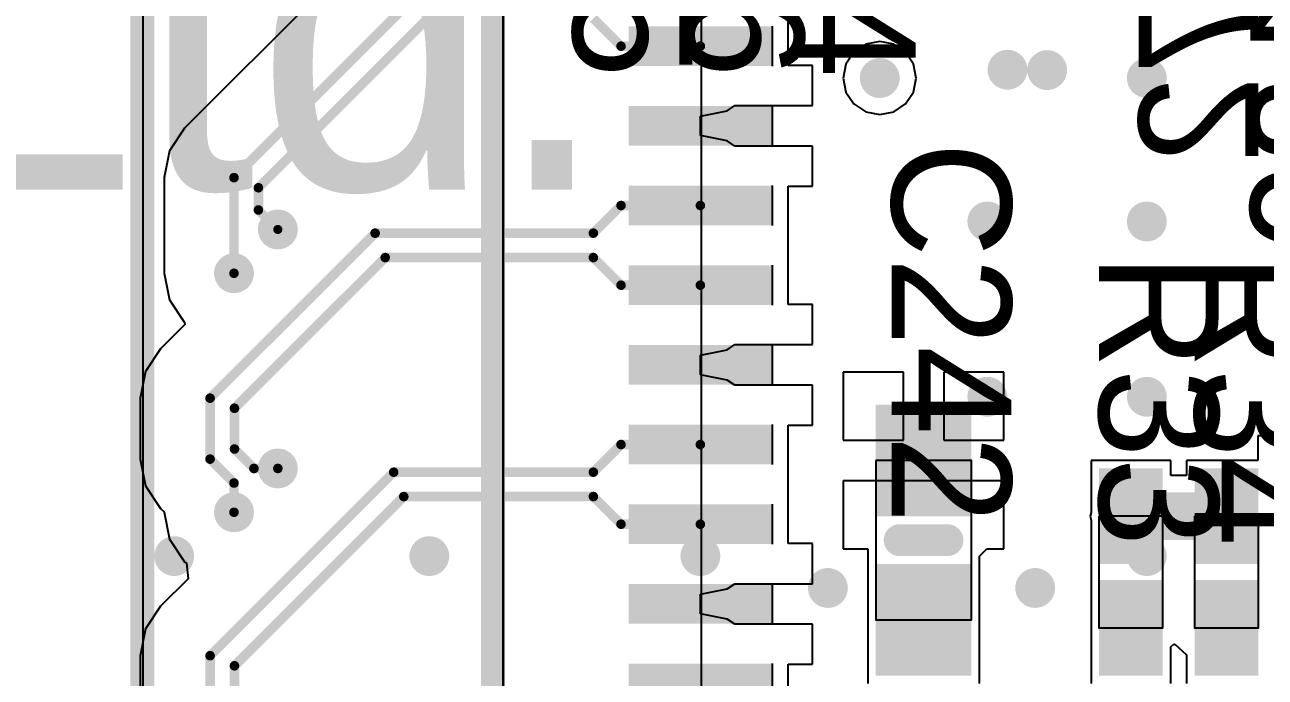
# Model space of a CAD drawing. Header units: millimetres. Extents: x 15 to 122, y 23 to 96.
# Drawn here: x 45.46 to 53.24, y 67.44 to 71.53 of the extents above; entities that cross this region are included whole.
import ezdxf

# ---------------------------------------------------------------- set-up
doc = ezdxf.new("R2010")
doc.units = ezdxf.units.MM
for name, color, linetype in [('Bottom Modules', 3, 'Continuous'), ('BottomLayer', 5, 'Continuous'), ('BottomOverlay', 54, 'Continuous'), ('BottomPaste', 16, 'Continuous'), ('TopLayer', 1, 'Continuous'), ('TopOverlay', 2, 'Continuous'), ('TopPaste', 8, 'Continuous'), ('TopSolder', 216, 'Continuous'), ('Upper Modules', 80, 'Continuous')]:
    doc.layers.add(name, color=color, linetype=linetype)
doc.styles.get("Standard").update_dxf_attribs({"font": 'ARExthalf2.shx', "width": 0.1})

msp = doc.modelspace()

# ---------------------------------------------------------------- linework, layer by layer
at = {"layer": 'Bottom Modules'}
for p, q in [((50.14999876, 71.525003), (50.14999876, 71.27500604)), ((50.14999876, 71.02500146), (50.14999876, 70.7750045)), ((50.14999876, 70.52500246), (50.14999876, 70.27500549999999)), ((50.14999876, 70.02500092), (50.14999876, 69.77500395999999)), ((50.14999876, 69.52500192), (50.14999876, 69.27500495999999)), ((50.14999876, 69.02500291999999), (50.14999876, 68.77500596)), ((50.14999876, 68.52500137999999), (50.14999876, 68.27500442)), ((50.14999876, 68.02500237999999), (50.14999876, 67.77500542)), ((50.14999876, 67.52500083999999), (50.14999876, 67.27500388))]:
    msp.add_line(p, q, dxfattribs=at)
for points in [[(46.20352313802056, 85.19999978), (46.20352313802056, 58.15000053999999), (48.46249895999999, 58.15000053999999), (48.46249895999999, 85.19999978)], [(48.46405749977568, 84.50000118), (48.46405749977568, 58.80000177999999), (49.70803035477152, 58.80000177999999), (49.70803035477152, 84.50000118)]]:
    msp.add_lwpolyline(points, close=True, dxfattribs=at)
at = {"layer": 'BottomLayer'}
for p, q in [((47.61648846, 72.03651328), (46.46498962, 70.88501443999999)), ((50.24999855999999, 71.27900145999999), (50.24999855999999, 71.62500026)), ((50.82500122, 71.42940501999999), (50.7372112, 71.41194252)), ((50.91279124, 71.41194252), (50.82500122, 71.42940501999999)), ((50.66278665999999, 71.3622144), (50.61305854, 71.28778985999999)), ((50.7372112, 71.41194252), (50.66278665999999, 71.3622144)), ((50.98721578, 71.3622144), (50.91279124, 71.41194252)), ((51.0369439, 71.28778985999999), (50.98721578, 71.3622144)), ((50.40399876, 71.27900145999999), (50.24999855999999, 71.27900145999999)), ((50.40399876, 71.02700297999999), (50.40399876, 71.27900145999999)), ((50.61305854, 71.28778985999999), (50.59559604, 71.19999983999999)), ((51.0544064, 71.19999983999999), (51.0369439, 71.28778985999999)), ((50.59559604, 71.19999983999999), (50.61305854, 71.11220981999999)), ((51.0369439, 71.11220981999999), (51.0544064, 71.19999983999999)), ((50.61305854, 71.11220981999999), (50.66278665999999, 71.03778528)), ((50.98721578, 71.03778528), (51.0369439, 71.11220981999999)), ((49.86779714, 70.994905), (49.91583361999999, 71.02700297999999)), ((49.91583361999999, 71.02700297999999), (50.40399876, 71.02700297999999)), ((50.66278665999999, 71.03778528), (50.7372112, 70.98805716)), ((50.91279124, 70.98805716), (50.98721578, 71.03778528)), ((49.69999966, 70.96152685999999), (49.86779714, 70.994905)), ((49.69999966, 70.83847655999999), (49.69999966, 70.96152685999999)), ((50.7372112, 70.98805716), (50.82500122, 70.97059465999999)), ((50.82500122, 70.97059465999999), (50.91279124, 70.98805716)), ((46.46498962, 70.88501443999999), (46.36995044, 70.74277952)), ((49.86779714, 70.80509842), (49.69999966, 70.83847655999999)), ((49.91583108, 70.77300298), (49.86779714, 70.80509842)), ((46.36995044, 70.74277952), (46.33657737999999, 70.57500236)), ((50.40399876, 70.77300298), (49.91583108, 70.77300298)), ((50.40399876, 70.52100449999999), (50.40399876, 70.77300298)), ((46.33657737999999, 70.57500236), (46.33657737999999, 69.97500102)), ((50.24999855999999, 70.17501078), (50.24999855999999, 70.52100449999999)), ((50.24999855999999, 70.52100449999999), (50.40399876, 70.52100449999999)), ((50.25000364, 70.17501078), (50.24999855999999, 70.17501078)), ((50.25000364, 70.12499817999999), (50.25000364, 70.17501078)), ((50.24999855999999, 69.77900192), (50.24999855999999, 70.12499817999999)), ((50.24999855999999, 70.12499817999999), (50.24999855999999, 70.12499817999999)), ((50.24999855999999, 70.12499817999999), (50.24999855999999, 70.12499564)), ((50.24999855999999, 70.12499564), (50.25000364, 70.12499817999999)), ((46.33657737999999, 69.97500102), (46.36995044, 69.80722386)), ((46.36995044, 69.80722386), (46.46498708, 69.66499148)), ((50.40399876, 69.77900192), (50.24999855999999, 69.77900192)), ((50.40399876, 69.52700344), (50.40399876, 69.77900192)), ((46.46620882, 69.65260644), (46.31498992, 69.50138754)), ((46.46498708, 69.66499148), (46.46620882, 69.65260644)), ((46.31498992, 69.50138754), (46.21995073999999, 69.35915261999999)), ((49.69999966, 69.46152732), (49.86779714, 69.49490546)), ((49.86779714, 69.49490546), (49.91583361999999, 69.52700344)), ((49.91583361999999, 69.52700344), (50.40399876, 69.52700344)), ((49.69999966, 69.33847702), (49.69999966, 69.46152732)), ((46.21995073999999, 69.35915261999999), (46.18657768, 69.19137545999999)), ((49.86779714, 69.30509888), (49.69999966, 69.33847702)), ((49.91583108, 69.27300344), (49.86779714, 69.30509888)), ((50.40399876, 69.27300344), (49.91583108, 69.27300344)), ((50.40399876, 69.02100496), (50.40399876, 69.27300344)), ((46.18657768, 69.19137545999999), (46.18657768, 68.80863302)), ((50.24999855999999, 68.67501123999999), (50.24999855999999, 69.02100496)), ((50.24999855999999, 69.02100496), (50.40399876, 69.02100496)), ((46.18657768, 68.80863302), (46.18657514, 68.80863047999999)), ((46.18657514, 68.80863047999999), (46.18657768, 68.80863047999999)), ((46.18657768, 68.80863047999999), (46.21995073999999, 68.64085331999999)), ((46.21995073999999, 68.64085331999999), (46.31498992, 68.4986184)), ((50.25000364, 68.67501123999999), (50.24999855999999, 68.67501123999999)), ((50.24999855999999, 68.27900238), (50.24999855999999, 68.62499864)), ((50.24999855999999, 68.62499864), (50.24999855999999, 68.62499864)), ((50.24999855999999, 68.62499864), (50.24999855999999, 68.62499609999999)), ((50.24999855999999, 68.62499609999999), (50.25000364, 68.62499864)), ((50.25000364, 68.62499864), (50.25000364, 68.67501123999999)), ((46.31498992, 68.4986184), (46.33657737999999, 68.47703093999999)), ((46.33657737999999, 68.47703093999999), (46.33657737999999, 68.47500148)), ((46.33657737999999, 68.47500148), (46.36995044, 68.30722432)), ((46.36995044, 68.30722432), (46.46498962, 68.1649894)), ((50.40399876, 68.27900238), (50.24999855999999, 68.27900238)), ((50.40399876, 68.0270039), (50.40399876, 68.27900238)), ((46.46498962, 68.1649894), (46.47736957999999, 68.15671662)), ((46.47736957999999, 68.15671662), (46.48717144, 68.05719687999999)), ((46.48717144, 68.05719687999999), (46.31498992, 67.88501536)), ((49.69999966, 67.96152778), (49.86779714, 67.99490592)), ((49.86779714, 67.99490592), (49.91583361999999, 68.0270039)), ((49.91583361999999, 68.0270039), (50.40399876, 68.0270039)), ((49.69999966, 67.83847494), (49.69999966, 67.96152778)), ((46.31498992, 67.88501536), (46.21995073999999, 67.74278043999999)), ((49.86779714, 67.8050968), (49.69999966, 67.83847494)), ((49.915826, 67.77300389999999), (49.86779714, 67.8050968)), ((50.40399876, 67.77300389999999), (49.915826, 67.77300389999999)), ((50.40399876, 67.52100542), (50.40399876, 67.77300389999999)), ((46.21995073999999, 67.74278043999999), (46.18657768, 67.57500327999999)), ((46.18657768, 67.57500327999999), (46.18657768, 67.30863348)), ((50.24999855999999, 67.17500916), (50.24999855999999, 67.52100542)), ((50.24999855999999, 67.52100542), (50.40399876, 67.52100542))]:
    msp.add_line(p, q, dxfattribs=at)
for points, const_width in [([(46.7750017, 70.57500236), (47.92650054, 71.7265012)], 0.05999988), ([(46.92800114, 70.51162936), (47.98987354, 71.57350176)], 0.05999988), ([(49.02890118, 71.57350176), (49.20240096, 71.40000198)], 0.05999988), ([(49.20240096, 71.40000198), (49.69999966, 71.40000198)], 0.05999988), ([(46.7750017, 69.97500102), (46.7750017, 70.57500236)], 0.05999988), ([(46.92800114, 70.37200048), (46.92800114, 70.51162936)], 0.05999988), ([(49.02890118, 70.22650166), (49.20240096, 70.40000144)], 0.05999988), ([(49.20240096, 70.40000144), (49.69999966, 70.40000144)], 0.05999988), ([(46.92800114, 70.37200048), (47.04999987999999, 70.25000174)], 0.05700014), ([(46.62500199999999, 69.19137545999999), (47.6601282, 70.22650166)], 0.05999988), ([(47.6601282, 70.22650166), (49.02890118, 70.22650166)], 0.05999988), ([(46.77800144, 69.12800245999999), (47.72350119999999, 70.07350222)], 0.05999988), ([(47.72350119999999, 70.07350222), (49.02890118, 70.07350222)], 0.05999988), ([(49.02890118, 70.07350222), (49.20240096, 69.90000244)], 0.05999988), ([(49.20240096, 69.90000244), (49.69999966, 69.90000244)], 0.05999988), ([(46.62500199999999, 68.80863047999999), (46.62500199999999, 69.19137545999999)], 0.05999988), ([(46.77800144, 68.87200347999999), (46.77800144, 69.12800245999999)], 0.05999988), ([(49.02890118, 68.72650211999999), (49.20240096, 68.90000189999999)], 0.05999988), ([(49.20240096, 68.90000189999999), (49.69999966, 68.90000189999999)], 0.05999988), ([(46.77800144, 68.87200347999999), (46.90000272, 68.7500022)], 0.05999988), ([(46.62500199999999, 68.80863047999999), (46.7750017, 68.65863078)], 0.05999988), ([(46.90000272, 68.7500022), (47.04999987999999, 68.7500022)], 0.05999988), ([(46.62500199999999, 67.57500327999999), (47.77650084, 68.72650211999999)], 0.05999988), ([(47.77650084, 68.72650211999999), (49.02890118, 68.72650211999999)], 0.05999988), ([(46.7750017, 68.47500148), (46.7750017, 68.65863078)], 0.05999988), ([(46.77800144, 67.51163027999999), (47.83987384, 68.57350267999999)], 0.05999988), ([(47.83987384, 68.57350267999999), (49.02890118, 68.57350267999999)], 0.05999988), ([(49.02890118, 68.57350267999999), (49.20240096, 68.40000289999999)], 0.05999988), ([(49.20240096, 68.40000289999999), (49.69999966, 68.40000289999999)], 0.05999988), ([(46.62500199999999, 67.30863094), (46.62500199999999, 67.57500327999999)], 0.05999988), ([(46.77800144, 67.37200394), (46.77800144, 67.51163027999999)], 0.05999988)]:
    msp.add_lwpolyline(points, dxfattribs=dict(at, const_width=const_width))
for points, const_width in [([(49.18740226, 71.40000198, 1), (49.21739966, 71.40000198, 1)], 0.02999994), ([(49.18740226, 71.40000198, 1), (49.21739966, 71.40000198, 1)], 0.02999994), ([(49.68500096, 71.40000198, 1), (49.71499836, 71.40000198, 1)], 0.02999994), ([(51.56380086, 71.2522578, 1), (51.68879934, 71.2522578, 1)], 0.12499848), ([(51.81250241999999, 71.2499972, 1), (51.9375009, 71.2499972, 1)], 0.12499848), ([(50.76250198, 71.19999983999999, 1), (50.88750046, 71.19999983999999, 1)], 0.12499848), ([(52.43750244, 71.19999983999999, 1), (52.56250092, 71.19999983999999, 1)], 0.12499848), ([(49.31250233999999, 70.90000298, 1), (49.43750082, 70.90000298, 1)], 0.12499848), ([(49.96250104, 70.90000298, 1), (50.08749951999999, 70.90000298, 1)], 0.12499848), ([(46.760003, 70.57500236, 1), (46.7900004, 70.57500236, 1)], 0.02999994), ([(46.760003, 70.57500236, 1), (46.7900004, 70.57500236, 1)], 0.02999994), ([(46.91300244, 70.51162936, 1), (46.94299984, 70.51162936, 1)], 0.02999994), ([(46.91300244, 70.51162936, 1), (46.94299984, 70.51162936, 1)], 0.02999994), ([(49.18740226, 70.40000144, 1), (49.21739966, 70.40000144, 1)], 0.02999994), ([(49.18740226, 70.40000144, 1), (49.21739966, 70.40000144, 1)], 0.02999994), ([(49.68500096, 70.40000144, 1), (49.71499836, 70.40000144, 1)], 0.02999994), ([(51.43750189999999, 70.30000163999999, 1), (51.56250038, 70.30000163999999, 1)], 0.12499848), ([(52.43750244, 70.30000163999999, 1), (52.56250092, 70.30000163999999, 1)], 0.12499848), ([(46.91300244, 70.37200048, 1), (46.94299984, 70.37200048, 1)], 0.02999994), ([(46.91375174, 70.37200048, 1), (46.94225054, 70.37200048, 1)], 0.0284988), ([(46.98750064, 70.25000174, 1), (47.11249912, 70.25000174, 1)], 0.12499848), ([(47.03575048, 70.25000174, 1), (47.06424928, 70.25000174, 1)], 0.0284988), ([(47.6451295, 70.22650166, 1), (47.6751269, 70.22650166, 1)], 0.02999994), ([(47.6451295, 70.22650166, 1), (47.6751269, 70.22650166, 1)], 0.02999994), ([(49.01390248, 70.22650166, 1), (49.04389988, 70.22650166, 1)], 0.02999994), ([(49.01390248, 70.22650166, 1), (49.04389988, 70.22650166, 1)], 0.02999994), ([(46.71250246, 69.97500102, 1), (46.83750094, 69.97500102, 1)], 0.12499848), ([(47.70850249999999, 70.07350222, 1), (47.7384999, 70.07350222, 1)], 0.02999994), ([(47.70850249999999, 70.07350222, 1), (47.7384999, 70.07350222, 1)], 0.02999994), ([(49.01390248, 70.07350222, 1), (49.04389988, 70.07350222, 1)], 0.02999994), ([(49.01390248, 70.07350222, 1), (49.04389988, 70.07350222, 1)], 0.02999994), ([(46.760003, 69.97500102, 1), (46.7900004, 69.97500102, 1)], 0.02999994), ([(49.18740226, 69.90000244, 1), (49.21739966, 69.90000244, 1)], 0.02999994), ([(49.18740226, 69.90000244, 1), (49.21739966, 69.90000244, 1)], 0.02999994), ([(49.68500096, 69.90000244, 1), (49.71499836, 69.90000244, 1)], 0.02999994), ([(49.31250233999999, 69.40000343999999, 1), (49.43750082, 69.40000343999999, 1)], 0.12499848), ([(49.96250104, 69.40000343999999, 1), (50.08749951999999, 69.40000343999999, 1)], 0.12499848), ([(51.43750189999999, 69.2000013, 1), (51.56250038, 69.2000013, 1)], 0.12499848), ([(52.43750244, 69.2000013, 1), (52.56250092, 69.2000013, 1)], 0.12499848), ([(46.6100033, 69.19137545999999, 1), (46.64000069999999, 69.19137545999999, 1)], 0.02999994), ([(46.6100033, 69.19137545999999, 1), (46.64000069999999, 69.19137545999999, 1)], 0.02999994), ([(46.76300274, 69.12800245999999, 1), (46.79300014, 69.12800245999999, 1)], 0.02999994), ([(46.76300274, 69.12800245999999, 1), (46.79300014, 69.12800245999999, 1)], 0.02999994), ([(49.18740226, 68.90000189999999, 1), (49.21739966, 68.90000189999999, 1)], 0.02999994), ([(49.18740226, 68.90000189999999, 1), (49.21739966, 68.90000189999999, 1)], 0.02999994), ([(49.68500096, 68.90000189999999, 1), (49.71499836, 68.90000189999999, 1)], 0.02999994), ([(46.76300274, 68.87200347999999, 1), (46.79300014, 68.87200347999999, 1)], 0.02999994), ([(46.76300274, 68.87200347999999, 1), (46.79300014, 68.87200347999999, 1)], 0.02999994), ([(46.98750064, 68.7500022, 1), (47.11249912, 68.7500022, 1)], 0.12499848), ([(46.6100033, 68.80863047999999, 1), (46.64000069999999, 68.80863047999999, 1)], 0.02999994), ([(46.6100033, 68.80863047999999, 1), (46.64000069999999, 68.80863047999999, 1)], 0.02999994), ([(46.88500402, 68.7500022, 1), (46.91500142, 68.7500022, 1)], 0.02999994), ([(46.88500402, 68.7500022, 1), (46.91500142, 68.7500022, 1)], 0.02999994), ([(47.03500117999999, 68.7500022, 1), (47.06499857999999, 68.7500022, 1)], 0.02999994), ([(47.76150214, 68.72650211999999, 1), (47.79149954, 68.72650211999999, 1)], 0.02999994), ([(47.76150214, 68.72650211999999, 1), (47.79149954, 68.72650211999999, 1)], 0.02999994), ([(49.01390248, 68.72650211999999, 1), (49.04389988, 68.72650211999999, 1)], 0.02999994), ([(49.01390248, 68.72650211999999, 1), (49.04389988, 68.72650211999999, 1)], 0.02999994), ([(46.760003, 68.65863078, 1), (46.7900004, 68.65863078, 1)], 0.02999994), ([(46.760003, 68.65863078, 1), (46.7900004, 68.65863078, 1)], 0.02999994), ([(46.71250246, 68.47500148, 1), (46.83750094, 68.47500148, 1)], 0.12499848), ([(47.82487514, 68.57350267999999, 1), (47.85487254, 68.57350267999999, 1)], 0.02999994), ([(47.82487514, 68.57350267999999, 1), (47.85487254, 68.57350267999999, 1)], 0.02999994), ([(49.01390248, 68.57350267999999, 1), (49.04389988, 68.57350267999999, 1)], 0.02999994), ([(49.01390248, 68.57350267999999, 1), (49.04389988, 68.57350267999999, 1)], 0.02999994), ([(46.760003, 68.47500148, 1), (46.7900004, 68.47500148, 1)], 0.02999994), ([(49.18740226, 68.40000289999999, 1), (49.21739966, 68.40000289999999, 1)], 0.02999994), ([(49.18740226, 68.40000289999999, 1), (49.21739966, 68.40000289999999, 1)], 0.02999994), ([(49.68500096, 68.40000289999999, 1), (49.71499836, 68.40000289999999, 1)], 0.02999994), ([(52.43750244, 68.20000076, 1), (52.56250092, 68.20000076, 1)], 0.12499848), ([(49.31250233999999, 67.9000039, 1), (49.43750082, 67.9000039, 1)], 0.12499848), ([(46.6100033, 67.57500327999999, 1), (46.64000069999999, 67.57500327999999, 1)], 0.02999994), ([(46.6100033, 67.57500327999999, 1), (46.64000069999999, 67.57500327999999, 1)], 0.02999994), ([(46.76300274, 67.51163027999999, 1), (46.79300014, 67.51163027999999, 1)], 0.02999994), ([(46.76300274, 67.51163027999999, 1), (46.79300014, 67.51163027999999, 1)], 0.02999994)]:
    msp.add_lwpolyline(points, format="xyb", close=True, dxfattribs=dict(at, const_width=const_width))
for points in [[(50.14999876, 71.27500604), (50.14999876, 71.525003), (49.25000056, 71.27500604), (49.25000056, 71.525003)], [(50.14999876, 70.7750045), (50.14999876, 71.02500146), (49.25000056, 70.7750045), (49.25000056, 71.02500146)], [(50.14999876, 70.27500549999999), (50.14999876, 70.52500246), (49.25000056, 70.27500549999999), (49.25000056, 70.52500246)], [(50.14999876, 69.77500395999999), (50.14999876, 70.02500092), (49.25000056, 69.77500395999999), (49.25000056, 70.02500092)], [(50.14999876, 69.27500495999999), (50.14999876, 69.52500192), (49.25000056, 69.27500495999999), (49.25000056, 69.52500192)], [(50.14999876, 68.77500596), (50.14999876, 69.02500291999999), (49.25000056, 68.77500596), (49.25000056, 69.02500291999999)], [(50.14999876, 68.27500442), (50.14999876, 68.52500137999999), (49.25000056, 68.27500442), (49.25000056, 68.52500137999999)], [(50.14999876, 67.77500542), (50.14999876, 68.02500237999999), (49.25000056, 67.77500542), (49.25000056, 68.02500237999999)], [(50.14999876, 67.27500388), (50.14999876, 67.52500083999999), (49.25000056, 67.27500388), (49.25000056, 67.52500083999999)]]:
    msp.add_solid(points, dxfattribs=at)
at = {"layer": 'BottomOverlay', "const_width": 0.1499997}
for points in [[(48.39999972, 61.45000156), (48.39999972, 81.8500014)], [(46.19999903999999, 57.55000174), (46.19999903999999, 71.65000148)]]:
    msp.add_lwpolyline(points, dxfattribs=at)
at = {"layer": 'BottomPaste'}
for points in [[(50.14999876, 71.27500604), (50.14999876, 71.525003), (49.25000056, 71.27500604), (49.25000056, 71.525003)], [(50.14999876, 71.27500604), (50.14999876, 71.525003), (49.25000056, 71.27500604), (49.25000056, 71.525003)], [(50.14999876, 70.7750045), (50.14999876, 71.02500146), (49.25000056, 70.7750045), (49.25000056, 71.02500146)], [(50.14999876, 70.7750045), (50.14999876, 71.02500146), (49.25000056, 70.7750045), (49.25000056, 71.02500146)], [(50.14999876, 70.27500549999999), (50.14999876, 70.52500246), (49.25000056, 70.27500549999999), (49.25000056, 70.52500246)], [(50.14999876, 70.27500549999999), (50.14999876, 70.52500246), (49.25000056, 70.27500549999999), (49.25000056, 70.52500246)], [(50.14999876, 69.77500395999999), (50.14999876, 70.02500092), (49.25000056, 69.77500395999999), (49.25000056, 70.02500092)], [(50.14999876, 69.77500395999999), (50.14999876, 70.02500092), (49.25000056, 69.77500395999999), (49.25000056, 70.02500092)], [(50.14999876, 69.27500495999999), (50.14999876, 69.52500192), (49.25000056, 69.27500495999999), (49.25000056, 69.52500192)], [(50.14999876, 69.27500495999999), (50.14999876, 69.52500192), (49.25000056, 69.27500495999999), (49.25000056, 69.52500192)], [(50.14999876, 68.77500596), (50.14999876, 69.02500291999999), (49.25000056, 68.77500596), (49.25000056, 69.02500291999999)], [(50.14999876, 68.77500596), (50.14999876, 69.02500291999999), (49.25000056, 68.77500596), (49.25000056, 69.02500291999999)], [(50.14999876, 68.27500442), (50.14999876, 68.52500137999999), (49.25000056, 68.27500442), (49.25000056, 68.52500137999999)], [(50.14999876, 68.27500442), (50.14999876, 68.52500137999999), (49.25000056, 68.27500442), (49.25000056, 68.52500137999999)], [(50.14999876, 67.77500542), (50.14999876, 68.02500237999999), (49.25000056, 67.77500542), (49.25000056, 68.02500237999999)], [(50.14999876, 67.77500542), (50.14999876, 68.02500237999999), (49.25000056, 67.77500542), (49.25000056, 68.02500237999999)], [(50.14999876, 67.27500388), (50.14999876, 67.52500083999999), (49.25000056, 67.27500388), (49.25000056, 67.52500083999999)], [(50.14999876, 67.27500388), (50.14999876, 67.52500083999999), (49.25000056, 67.27500388), (49.25000056, 67.52500083999999)]]:
    msp.add_solid(points, dxfattribs=at)
at = {"layer": 'TopLayer'}
for p, q in [((50.9729994, 69.3540015), (50.5959999, 69.3540015)), ((50.5959999, 69.3540015), (50.5959999, 68.9270021)), ((50.9729994, 68.9270021), (50.9729994, 69.3540015)), ((51.6039989, 69.3540015), (51.2269994, 69.3540015)), ((51.2269994, 69.3540015), (51.2269994, 68.9270021)), ((51.6039989, 68.9270021), (51.6039989, 69.3540015)), ((50.5959999, 68.9270021), (50.9729994, 68.9270021)), ((51.2269994, 68.9270021), (51.6039989, 68.9270021)), ((53.47299948, 68.9540023), (53.19599977999999, 68.9540023)), ((53.19599977999999, 68.9540023), (53.19599977999999, 68.79999955999999)), ((52.65000392, 68.79999955999999), (52.15000491999999, 68.79999955999999)), ((52.15000491999999, 68.79999955999999), (52.15000491999999, 68.47454427999999)), ((52.65000392, 68.70491212), (52.65000392, 68.79999955999999)), ((53.19599977999999, 68.79999955999999), (52.75000372, 68.79999955999999)), ((52.75000372, 68.79999955999999), (52.75000372, 68.70491212)), ((52.75000372, 68.70491212), (52.65000392, 68.70491212)), ((51.6039989, 68.67300209999999), (50.5959999, 68.67300209999999)), ((50.5959999, 68.67300209999999), (50.5959999, 68.24600269999999)), ((51.6039989, 68.24600269999999), (51.6039989, 68.67300209999999)), ((52.15000491999999, 68.47454427999999), (52.14512558, 68.45001549999999)), ((52.14512558, 68.45001549999999), (52.15000491999999, 68.42548672)), ((52.15000491999999, 68.42548672), (52.15000491999999, 68.17071709999999)), ((50.5959999, 68.24600269999999), (50.74999756, 68.24600269999999)), ((50.74999756, 68.24600269999999), (50.74999756, 68.24600016)), ((50.74999756, 68.24600016), (50.74999756, 68.20000076)), ((51.45000124, 68.19999822), (51.49600318, 68.24600269999999)), ((51.49600318, 68.24600269999999), (51.6039989, 68.24600269999999)), ((50.74999756, 68.20000076), (50.75000009999999, 68.17529164)), ((50.75000009999999, 68.17529164), (50.74999756, 68.1752891)), ((50.74999756, 68.1752891), (50.75000009999999, 68.1752891)), ((50.75000009999999, 68.1752891), (50.75000009999999, 67.40000236)), ((51.44999869999999, 68.17529164), (51.45000124, 68.19999822)), ((51.45000124, 68.1752891), (51.44999869999999, 68.17529164)), ((51.44999869999999, 68.17528655999999), (51.45000124, 68.1752891)), ((51.44999869999999, 67.40000236), (51.44999869999999, 68.17528655999999)), ((52.15000491999999, 68.17071709999999), (52.15000238, 68.17071456)), ((52.15000238, 68.17071456), (52.15000491999999, 68.17071202)), ((52.15000491999999, 68.17071202), (52.15000238, 68.10000096)), ((52.15000238, 68.10000096), (52.15000238, 68.09999841999999)), ((52.15000238, 68.09999841999999), (52.15000238, 68.09999841999999)), ((52.15000238, 68.09999841999999), (52.15000491999999, 68.0292899)), ((52.15000491999999, 68.0292899), (52.15000238, 68.02928736)), ((52.15000238, 68.02928736), (52.15000491999999, 68.02928736)), ((52.15000491999999, 68.02928736), (52.15000491999999, 67.39999981999999)), ((52.65000392, 67.63008318), (52.66903868, 67.64733486)), ((52.65000392, 67.39999981999999), (52.65000392, 67.63008318)), ((52.66903868, 67.64733486), (52.67590938, 67.64801304)), ((52.67590938, 67.64801304), (52.75000372, 67.58085797999999)), ((52.75000372, 67.58085797999999), (52.75000372, 67.39999981999999))]:
    msp.add_line(p, q, dxfattribs=at)
for points, const_width in [([(51.1375025, 69.0000017, 1), (51.26250098, 69.0000017, 1)], 0.12499848), ([(51.1375025, 68.59999995999999, 1), (51.26250098, 68.59999995999999, 1)], 0.12499848), ([(52.32502362, 68.45001549999999, 1), (52.47502077999999, 68.45001549999999, 1)], 0.1499997), ([(52.89998817999999, 68.45001549999999, 1), (53.04998534, 68.45001549999999, 1)], 0.1499997), ([(52.93750144, 68.45000026, 1), (53.06249992, 68.45000026, 1)], 0.12499848), ([(52.97498676, 68.45001042, 1), (53.02498412, 68.45001042, 1)], 0.0499999), ([(52.97499183999999, 68.45001042, 1), (53.0249892, 68.45001042, 1)], 0.0499999), ([(52.97499183999999, 68.45001042, 1), (53.0249892, 68.45001042, 1)], 0.0499999), ([(52.975002, 68.45000026, 1), (53.02499936, 68.45000026, 1)], 0.0499999), ([(46.33750194, 68.20000076, 1), (46.46250042, 68.20000076, 1)], 0.12499848), ([(47.93750128, 68.20000076, 1), (48.06249975999999, 68.20000076, 1)], 0.12499848), ([(49.63750041999999, 68.20000076, 1), (49.7624989, 68.20000076, 1)], 0.12499848), ([(50.43750136, 68.00000116, 1), (50.56249983999999, 68.00000116, 1)], 0.12499848), ([(51.1375025, 67.95000126, 1), (51.26250098, 67.95000126, 1)], 0.12499848), ([(51.7375013, 68.00000116, 1), (51.86249978, 68.00000116, 1)], 0.12499848), ([(52.33750264, 67.67500054, 1), (52.46250112, 67.67500054, 1)], 0.12499848), ([(52.91250276, 67.67500054, 1), (53.03750124, 67.67500054, 1)], 0.12499848)]:
    msp.add_lwpolyline(points, format="xyb", close=True, dxfattribs=dict(at, const_width=const_width))
for points, const_width in [([(52.4000222, 68.45001549999999), (52.97498676, 68.45001549999999)], 0.2999994), ([(52.99998544, 68.45001042), (52.99999052, 68.45001042)], 0.0999998), ([(52.99999052, 68.45001042), (53.00000068, 68.45000026)], 0.0999998)]:
    msp.add_lwpolyline(points, dxfattribs=dict(at, const_width=const_width))
for points in [[(51.3499989, 69.10000149999999), (50.8499999, 69.10000149999999), (51.3499989, 68.5000027), (50.8499999, 68.5000027)], [(52.25000472, 68.20000076), (52.55000412, 68.20000076), (52.25000472, 68.69999976), (52.55000412, 68.69999976)], [(52.85000351999999, 68.20000076), (53.15000292, 68.20000076), (52.85000351999999, 68.69999976), (53.15000292, 68.69999976)], [(51.3499989, 68.10000096), (50.8499999, 68.10000096), (51.3499989, 67.50000216), (50.8499999, 67.50000216)], [(52.25000472, 67.49999962), (52.55000412, 67.49999962), (52.25000472, 67.99999862), (52.55000412, 67.99999862)], [(52.85000351999999, 67.49999962), (53.15000292, 67.49999962), (52.85000351999999, 67.99999862), (53.15000292, 67.99999862)]]:
    msp.add_solid(points, dxfattribs=at)
at = {"layer": 'TopOverlay', "const_width": 0.1999996}
msp.add_lwpolyline([(50.95000224, 68.30000056), (51.25000163999999, 68.30000056)], dxfattribs=at)
at = {"layer": 'TopOverlay', "const_width": 0.0999998}
for points in [[(50.90000234, 68.30000056, 1), (51.00000214, 68.30000056, 1)], [(51.20000174, 68.30000056, 1), (51.30000154, 68.30000056, 1)]]:
    msp.add_lwpolyline(points, format="xyb", close=True, dxfattribs=at)
at = {"layer": 'TopPaste'}
for points in [[(51.3499989, 69.10000149999999), (50.8499999, 69.10000149999999), (51.3499989, 68.5000027), (50.8499999, 68.5000027)], [(51.3499989, 69.10000149999999), (50.8499999, 69.10000149999999), (51.3499989, 68.5000027), (50.8499999, 68.5000027)], [(52.25000472, 68.20000076), (52.55000412, 68.20000076), (52.25000472, 68.69999976), (52.55000412, 68.69999976)], [(52.25000472, 68.20000076), (52.55000412, 68.20000076), (52.25000472, 68.69999976), (52.55000412, 68.69999976)], [(52.85000351999999, 68.20000076), (53.15000292, 68.20000076), (52.85000351999999, 68.69999976), (53.15000292, 68.69999976)], [(52.85000351999999, 68.20000076), (53.15000292, 68.20000076), (52.85000351999999, 68.69999976), (53.15000292, 68.69999976)], [(51.3499989, 68.10000096), (50.8499999, 68.10000096), (51.3499989, 67.50000216), (50.8499999, 67.50000216)], [(51.3499989, 68.10000096), (50.8499999, 68.10000096), (51.3499989, 67.50000216), (50.8499999, 67.50000216)], [(52.25000472, 67.49999962), (52.55000412, 67.49999962), (52.25000472, 67.99999862), (52.55000412, 67.99999862)], [(52.25000472, 67.49999962), (52.55000412, 67.49999962), (52.25000472, 67.99999862), (52.55000412, 67.99999862)], [(52.85000351999999, 67.49999962), (53.15000292, 67.49999962), (52.85000351999999, 67.99999862), (53.15000292, 67.99999862)], [(52.85000351999999, 67.49999962), (53.15000292, 67.49999962), (52.85000351999999, 67.99999862), (53.15000292, 67.99999862)]]:
    msp.add_solid(points, dxfattribs=at)
at = {"layer": 'TopSolder'}
for points in [[(51.3999988, 69.1500014), (50.8, 69.1500014), (51.3999988, 68.4500028), (50.8, 68.4500028)], [(51.3999988, 69.1500014), (50.8, 69.1500014), (51.3999988, 68.4500028), (50.8, 68.4500028)], [(52.20000482, 68.15000085999999), (52.60000402, 68.15000085999999), (52.20000482, 68.74999966), (52.60000402, 68.74999966)], [(52.20000482, 68.15000085999999), (52.60000402, 68.15000085999999), (52.20000482, 68.74999966), (52.60000402, 68.74999966)], [(52.80000362, 68.15000085999999), (53.20000281999999, 68.15000085999999), (52.80000362, 68.74999966), (53.20000281999999, 68.74999966)], [(52.80000362, 68.15000085999999), (53.20000281999999, 68.15000085999999), (52.80000362, 68.74999966), (53.20000281999999, 68.74999966)], [(51.3999988, 68.15000085999999), (50.8, 68.15000085999999), (51.3999988, 67.45000225999999), (50.8, 67.45000225999999)], [(51.3999988, 68.15000085999999), (50.8, 68.15000085999999), (51.3999988, 67.45000225999999), (50.8, 67.45000225999999)], [(52.20000482, 67.44999972), (52.60000402, 67.44999972), (52.20000482, 68.04999852), (52.60000402, 68.04999852)], [(52.20000482, 67.44999972), (52.60000402, 67.44999972), (52.20000482, 68.04999852), (52.60000402, 68.04999852)], [(52.80000362, 67.44999972), (53.20000281999999, 67.44999972), (52.80000362, 68.04999852), (53.20000281999999, 68.04999852)], [(52.80000362, 67.44999972), (53.20000281999999, 67.44999972), (52.80000362, 68.04999852), (53.20000281999999, 68.04999852)]]:
    msp.add_solid(points, dxfattribs=at)
at = {"layer": 'Upper Modules'}
for points in [[(50.8, 68.8000021), (50.8, 67.80000156), (51.3999988, 67.80000156), (51.3999988, 68.8000021)], [(52.20000482, 68.45000026), (52.20000482, 67.74999912), (52.60000402, 67.74999912), (52.60000402, 68.45000026)], [(52.80000362, 68.45000026), (52.80000362, 67.74999912), (53.20000281999999, 67.74999912), (53.20000281999999, 68.45000026)]]:
    msp.add_lwpolyline(points, close=True, dxfattribs=at)

# ---------------------------------------------------------------- texts
at = {"layer": 'BottomOverlay', "text_generation_flag": 2}
for s, p in [('C189', (53.90000142, 72.49999978)), ('R72', (53.20000028, 72.49999978))]:
    msp.add_text(s, height=0.75000104, rotation=90, dxfattribs=at).set_placement(p)
at = {"layer": 'TopOverlay'}
for s, height, rotation, p in [('C275', 0.75000104, 270, (48.90000126, 73.60000011999999)), ('C146', 0.75000104, 270, (49.59999986, 73.60000011999999)), ('C274', 0.75000104, 270, (50.30000099999999, 73.60000011999999)), ('Hardkernel Co.,Ltd.', 2.00000108, 360, (25.95000144, 70.50000124)), ('C242', 0.75000104, 270, (50.8999998, 70.80000064)), ('R33', 0.75000104, 270, (52.19999974, 70.10000203999999)), ('R34', 0.75000104, 270, (52.80000107999999, 70.10000203999999))]:
    msp.add_text(s, height=height, rotation=rotation, dxfattribs=at).set_placement(p)

doc.saveas('drawing.dxf')
